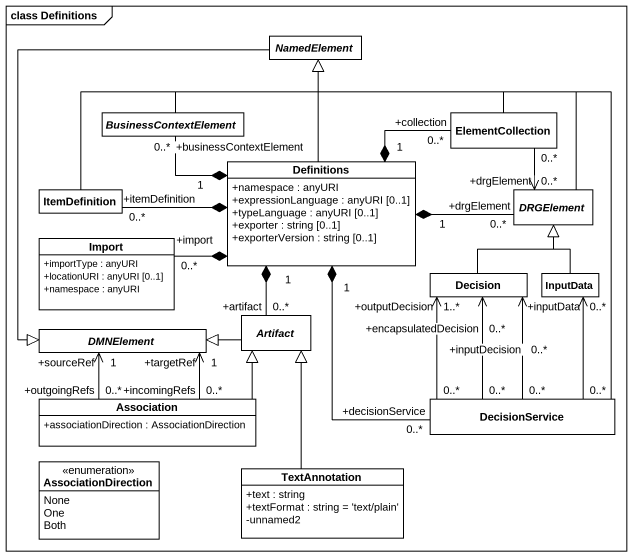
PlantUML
@startuml
mainframe class Definitions
hide circle
hide empty members
skinparam classAttributeIconSize 0
abstract class NamedElement
abstract class BusinessContextElement
class ElementCollection
class ItemDefinition
class Definitions {
  +namespace : anyURI
  +expressionLanguage : anyURI [0..1]
  +typeLanguage : anyURI [0..1]
  +exporter : string [0..1]
  +exporterVersion : string [0..1]
}
abstract class DRGElement
class Import {
  +importType : anyURI
  +locationURI : anyURI [0..1]
  +namespace : anyURI
}
class Decision
class InputData
abstract class "Artifact" as Artifact_
abstract class DMNElement
class Association {
  +associationDirection : AssociationDirection
}
class DecisionService
enum AssociationDirection {
  None
  One
  Both
}
class TextAnnotation {
  +text : string
  +textFormat : string = 'text/plain'
  -unnamed2
}
NamedElement --|> DMNElement
BusinessContextElement -right-|> NamedElement
ElementCollection -left-|> NamedElement
ElementCollection "0..*" --> "+drgElement\n0..*" DRGElement
ItemDefinition -up-|> NamedElement
Definitions -up-|> NamedElement
Definitions "1" *-up- "+businessContextElement\n0..*" BusinessContextElement
Definitions "1" *-right- "+collection\n0..*" ElementCollection
Definitions *-left- "+itemDefinition\n0..*" ItemDefinition
Definitions "1" *-right- "+drgElement\n0..*" DRGElement
Definitions *-left- "+import\n0..*" Import
Definitions "1" *-- "+artifact\n0..*" Artifact_
Definitions "1" *-- "0..*\n+decisionService" DecisionService
DRGElement -up-|> NamedElement
Decision -up-|> DRGElement
InputData -up-|> DRGElement
Artifact_ -left-|> DMNElement
Association -up-|> Artifact_
Association "+outgoingRefs\n0..*" -up-> "+sourceRef\n1" DMNElement
Association "+incomingRefs\n0..*" -up-> "+targetRef\n1" DMNElement
DecisionService -up-|> NamedElement
DecisionService "0..*" -up-> "+outputDecision\n1..*" Decision
DecisionService "0..*" -up-> "+encapsulatedDecision\n0..*" Decision
DecisionService "0..*" -up-> "+inputDecision\n0..*" Decision
DecisionService "0..*" -up-> "+inputData\n0..*" InputData
TextAnnotation -up-|> Artifact_
@enduml
